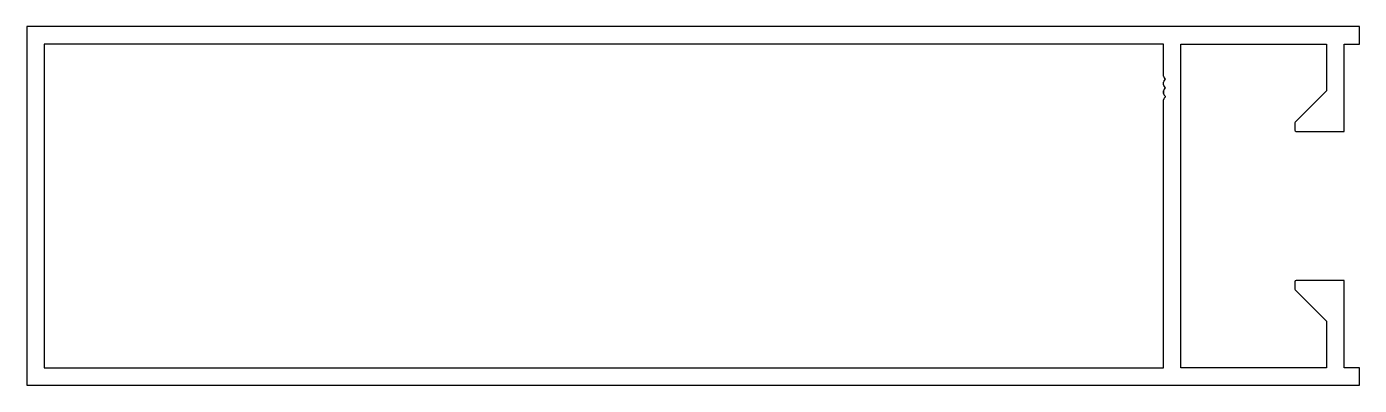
# Model space of a CAD drawing. Extents: x -66 to 86, y 1 to 42.
import ezdxf

# ---------------------------------------------------------------- set-up
doc = ezdxf.new("R2010")
doc.units = 0
doc.layers.get('0').update_dxf_attribs({"linetype": 'CONTINUOUS'})
doc.layers.add('1', color=7, linetype='CONTINUOUS')

msp = doc.modelspace()

# ---------------------------------------------------------------- linework, layer by layer
at = {"color": 7}
for p, q in [((64.11, 41.86), (-66.14, 41.86)), ((-66.14, 41.86), (-66.14, 0.86)), ((86.26, 41.86), (64.11, 41.86)), ((86.26, 39.86), (86.26, 41.86)), ((65.86, 2.86), (65.86, 39.86)), ((65.86, 39.86), (82.51, 39.86)), ((82.51, 39.86), (82.51, 34.51)), ((84.51, 29.86), (84.51, 39.86)), ((84.51, 39.86), (86.26, 39.86)), ((82.51, 34.51), (78.93, 30.93)), ((78.86, 30.76), (78.86, 30.11)), ((79.11, 29.86), (84.51, 29.86)), ((78.86, 12.61), (78.86, 11.96)), ((84.51, 12.86), (79.11, 12.86)), ((84.51, 2.86), (84.51, 12.86)), ((78.93, 11.79), (82.51, 8.21)), ((82.51, 8.21), (82.51, 2.86)), ((82.51, 2.86), (65.86, 2.86)), ((86.26, 2.86), (84.51, 2.86)), ((86.26, 0.86), (86.26, 2.86)), ((-66.14, 0.86), (64.11, 0.86)), ((64.11, 0.86), (86.26, 0.86))]:
    msp.add_line(p, q, dxfattribs=at)
for centre, start, end in [((79.11, 30.76), 135, 180), ((79.11, 30.11), 180, 270), ((79.11, 12.61), 90, 180), ((79.11, 11.96), 180, 225)]:
    msp.add_arc(centre, 0.25, start, end, dxfattribs=at)
at = {"layer": '1', "color": 7, "linetype": 'CONTINUOUS'}
for p, q in [((63.86, 39.86), (-64.14, 39.86)), ((-64.14, 39.86), (-64.14, 2.86)), ((63.86, 36.21), (63.86, 39.86)), ((63.86, 35.21), (63.86, 35.51)), ((64.1, 35.86), (63.93, 36.04)), ((63.93, 35.68), (64.1, 35.85)), ((63.86, 34.21), (63.86, 34.51)), ((63.86, 34.51), (63.86, 34.21)), ((63.86, 34.21), (63.86, 34.51)), ((63.86, 34.51), (63.86, 34.21)), ((63.86, 34.21), (63.86, 34.51)), ((64.1, 34.86), (63.93, 35.04)), ((63.93, 34.68), (64.1, 34.85)), ((64.1, 33.86), (63.93, 34.04)), ((63.93, 33.68), (64.1, 33.85)), ((63.86, 2.86), (63.86, 33.51)), ((63.86, 33.51), (63.86, 33.51)), ((-64.14, 2.86), (63.86, 2.86))]:
    msp.add_line(p, q, dxfattribs=at)
for centre, radius, start, end in [((64.11, 36.21), 0.25, 180, 225), ((64.11, 35.51), 0.25, 135, 180), ((64.11, 35.21), 0.25, 180, 225), ((64.09, 35.86), 0.008, 315, 45), ((64.11, 34.51), 0.25, 135, 180), ((64.11, 34.21), 0.25, 180, 225), ((64.11, 33.51), 0.25, 135, 180), ((64.09, 34.86), 0.008, 315, 45), ((64.09, 33.86), 0.008, 315, 45)]:
    msp.add_arc(centre, radius, start, end, dxfattribs=at)

doc.saveas('drawing.dxf')
